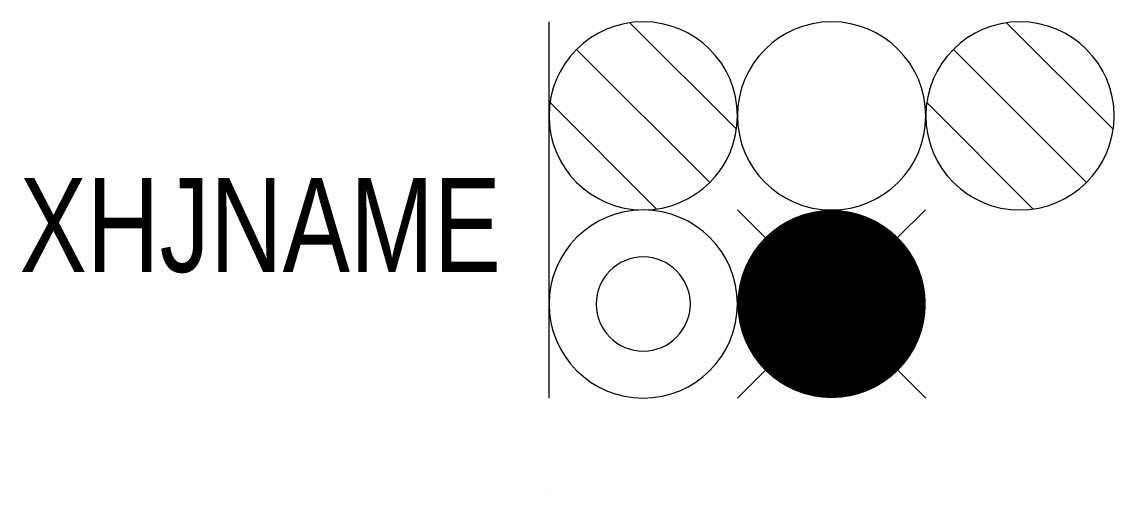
# Model space of a CAD drawing. Header units: millimetres. Extents: x -11.2 to 12, y 0 to 10.
import ezdxf
from ezdxf.enums import TextEntityAlignment as Align

# ---------------------------------------------------------------- set-up
doc = ezdxf.new("R2010")
doc.units = ezdxf.units.MM
doc.header["$MEASUREMENT"] = 0

msp = doc.modelspace()

# ---------------------------------------------------------------- linework, layer by layer
at = {"color": 7}
msp.add_line((0, 0.001), (0, -0.001), dxfattribs=at)
at = {"color": 2}
for points in [[(0, 8, 1), (4, 8, 1)], [(8, 8, 1), (12, 8, 1)]]:
    msp.add_lwpolyline(points, format="xyb", close=True, dxfattribs=at)
at = {"color": 7}
msp.add_lwpolyline([(0, 2), (0, 10)], dxfattribs=at)
at = {"color": 2}
for points in [[(1.717, 9.98), (3.98, 7.717)], [(9.717, 9.98), (11.98, 7.717)], [(0.586, 9.414), (3.414, 6.586)], [(8.586, 9.414), (11.414, 6.586)], [(0.02, 8.283), (2.283, 6.02)], [(8.02, 8.283), (10.283, 6.02)]]:
    msp.add_lwpolyline(points, dxfattribs=at)
at = {"color": 3}
msp.add_lwpolyline([(4, 8, 1), (8, 8, 1)], format="xyb", close=True, dxfattribs=at)
at = {"color": 7}
for points in [[(0, 4, 1), (4, 4, 1)], [(1, 4, 1), (3, 4, 1)]]:
    msp.add_lwpolyline(points, format="xyb", close=True, dxfattribs=at)
at = {"color": 1, "const_width": 2}
msp.add_lwpolyline([(5, 4, 1), (7, 4, 1)], format="xyb", close=True, dxfattribs=at)
at = {"color": 1}
for points in [[(4.586, 5.414), (4, 6)], [(7.995, 6.005), (7.409, 5.419)], [(4.586, 2.586), (4, 2)], [(8, 2), (7.414, 2.586)]]:
    msp.add_lwpolyline(points, dxfattribs=at)

# ---------------------------------------------------------------- texts
at = {"width": 0.8}
msp.add_attdef('XHJNAME', text='X', height=2, dxfattribs=at).set_placement((-1.02, 4.68), align=Align.RIGHT)

doc.saveas('drawing.dxf')
